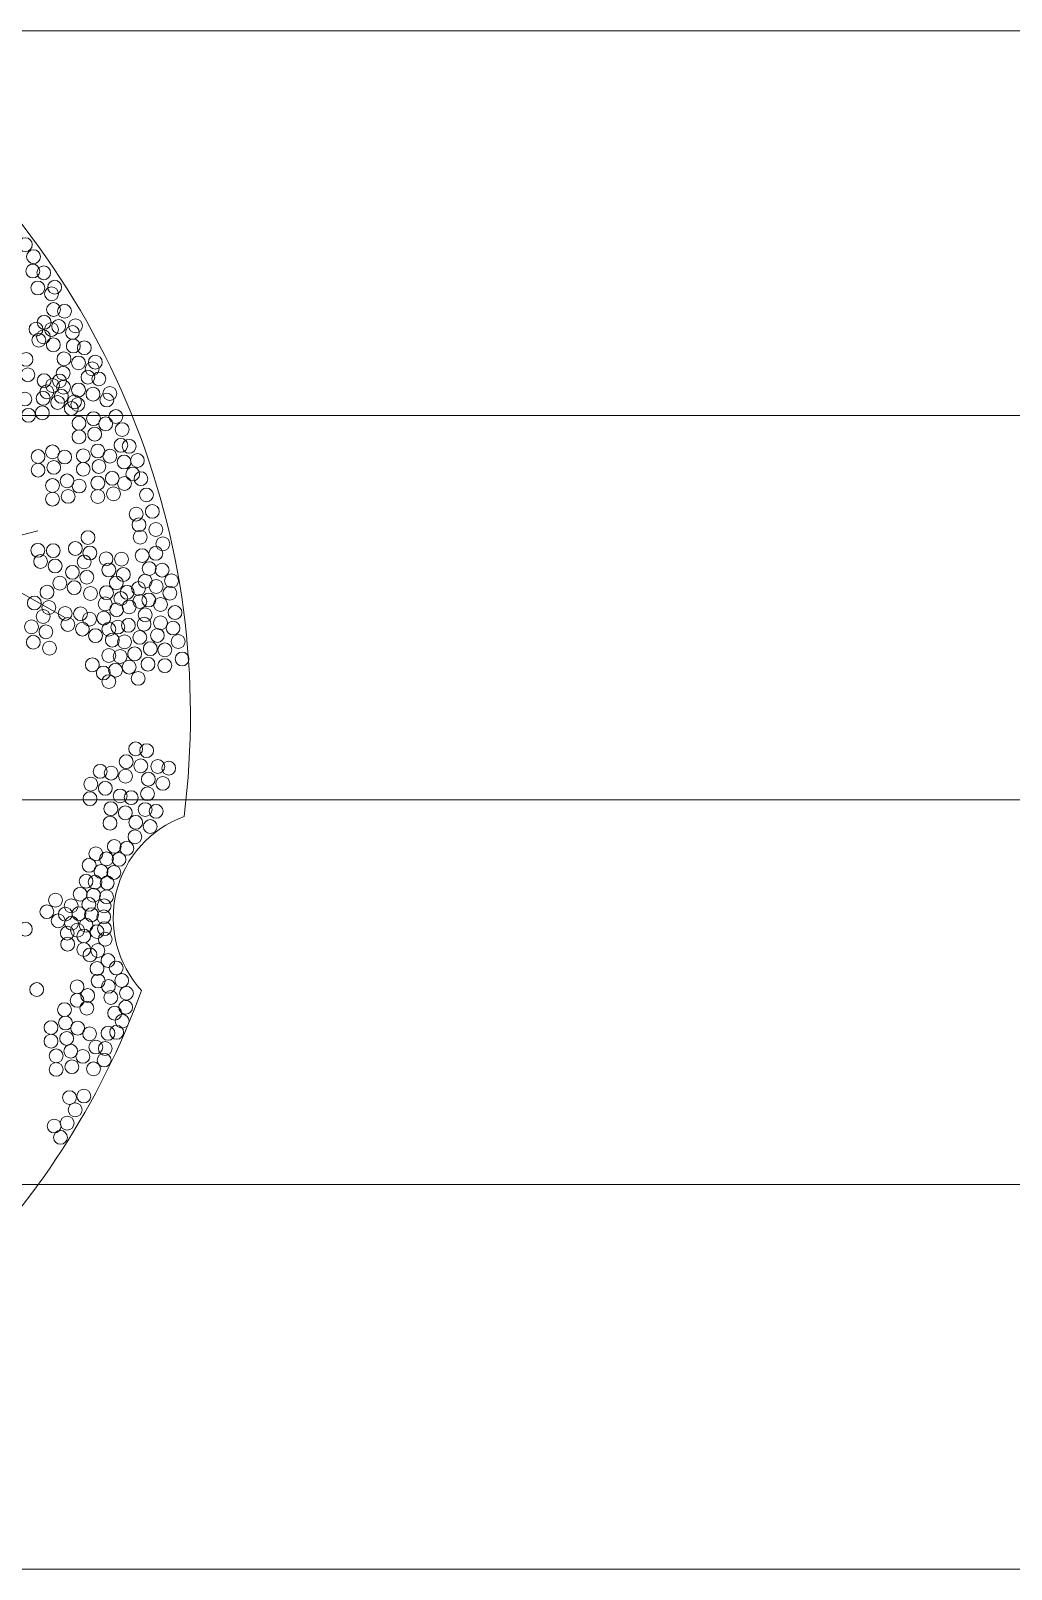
# Model space of a CAD drawing. Header units: metres. Extents: x 0 to 8495, y 0 to 3455.
# Drawn here: x 8292.777 to 8293.924, y 223.251 to 225.051 of the extents above; entities that cross this region are included whole.
import ezdxf

# ---------------------------------------------------------------- set-up
doc = ezdxf.new("R2010")
doc.units = ezdxf.units.M
doc.header["$MEASUREMENT"] = 0
doc.layers.get('0').update_dxf_attribs({"lineweight": 18})
doc.layers.add('zelen', color=69, linetype='Continuous', lineweight=18)

# ---------------------------------------------------------------- blocks, each defined once
blk = doc.blocks.new('z_550')
at = {"lineweight": 13}
for p, q in [((163.79, 39.44), (228.82, 56.16)), ((196.31, 47.8), (239.04, 23.66))]:
    blk.add_line(p, q, dxfattribs=at)
at = {"color": 82, "lineweight": 5}
for centre in [(224.12, 162.79), (227.19, 158.31), (230.46, 100.12), (244.13, 96.21), (249.54, 97.95), (254.06, 96.03), (257.87, 98.72), (244.13, 91.17), (249.97, 92.18), (260.2, 93.86), (228.86, 83.81), (234.27, 85.55), (238.79, 83.63), (245.72, 84.13), (251.13, 85.87), (255.65, 83.94), (259.76, 88.01), (262.83, 87.64), (228.86, 78.77), (234.7, 79.78), (245.72, 79.09), (251.56, 80.1), (260.93, 81.78), (265.9, 82.33), (234.27, 73), (239.67, 74.74), (244.2, 72.82), (251.13, 73.95), (256.53, 75.69), (261.06, 73.77), (264.15, 77.3), (267.21, 75.56), (234.27, 67.96), (240.11, 68.97), (251.13, 68.92), (256.97, 69.92), (269.26, 69.51), (265.46, 62.37), (271.45, 63.38), (266.48, 58.35), (272.76, 56.61), (266.92, 53.77), (275.39, 51.3), (267.65, 46.9), (272.76, 47.73), (260.65, 39.85), (270.28, 42.05), (275.1, 41.5), (262.05, 33.21), (266.34, 34.64), (268.82, 37.38), (272.91, 35.37), (278.02, 32.9), (278.61, 37.48), (262.83, 27.77), (266.78, 29.79), (270.13, 30.34), (274.52, 28.69), (262.54, 20.91), (268.38, 21.36), (268.82, 24.84), (274.52, 21.82), (279.92, 25.67), (261.08, 14.77), (266.78, 16.42), (273.35, 17.15), (279.19, 19.9), (281.09, 14.87), (255.24, 9.65), (259.47, 9.28), (264.88, 10.29), (270.72, 12.21), (276.12, 11.75), (249.1, 6.17), (257.72, 4.16), (262.83, 5.35), (269.84, 6.44), (276.12, 5.89), (282.55, 8.37), (253.19, 3.15), (255.24, -0.06), (266.19, 1.13), (250.42, -64.22), (257.28, -61.48), (261.96, -62.21), (247.93, -68.53), (252.32, -70.82), (254.36, -66.15), (257.14, -71.18), (259.03, -66.33), (246.76, -74.48), (250.12, -74.84), (254.65, -75.12), (235.37, -81.53), (244.57, -79.33), (249.54, -79.69), (254.36, -80.24), (232.16, -85.83), (239.02, -86.74), (241.21, -83.63), (244.14, -86.56), (247.79, -83.08), (248.81, -86.93), (253.34, -87.75), (253.48, -83.63), (224.12, -92.33), (236.39, -89.22), (239.75, -93.79), (241.36, -90.13), (243.55, -92.69), (246.76, -90.86), (250.85, -93.24), (253.63, -92.14), (239.9, -97.91), (245.89, -94.89), (245.89, -99.93), (253.92, -96.08), (248.23, -101.94), (251.15, -100.29), (254.94, -104.04), (250.85, -106.97), (258.01, -106.79), (260.06, -111.46), (228.36, -114.85), (243.41, -113.84), (247.35, -117.04), (251.29, -111.64), (255.09, -113.66), (261.81, -116.22), (238.73, -122.35), (243.41, -118.87), (247.06, -121.8), (255.97, -117.78), (261.52, -121.44), (239.11, -127.29), (257.43, -123.63), (260.2, -126.65), (233.7, -129.02), (233.7, -134.06), (239.54, -133.05), (243.63, -129.21), (248.08, -131.32), (254.94, -131.14), (258.16, -130.77), (235.63, -139.57), (241.04, -137.83), (245.57, -139.75), (250.42, -136.27), (253.92, -136.82), (235.63, -144.6), (241.48, -143.6), (249.54, -144.41), (253.48, -141.12), (240.6, -155.11), (245.91, -154.53), (242.7, -159.65), (234.85, -165.72), (239.71, -164.66), (237.2, -169.93)]:
    blk.add_circle(centre, 2.58, dxfattribs=at)
at = {"color": 96, "lineweight": 5}
for centre in [(226.89, 152.96), (230.98, 152.32), (228.78, 146.65), (235.07, 146.92), (233.9, 144.45), (234.65, 138.6), (238.74, 137.96), (231.14, 133.84), (236.55, 132.29), (241.66, 130.09), (242.83, 132.56), (230.85, 128.44), (242.02, 125.02), (246.11, 124.38), (238.52, 120.26), (243.92, 118.71), (250.2, 118.98), (238.23, 114.86), (247.46, 113.38), (249.04, 116.51), (251.55, 112.74), (234.26, 110.28), (238.35, 109.64), (243.96, 108.62), (249.36, 107.06), (255.64, 107.34), (230.76, 105.52), (236.16, 103.96), (241.27, 101.76), (242.44, 104.24), (243.66, 103.22), (254.47, 104.87), (265.25, -25.15), (261.74, -29.91), (269.34, -25.79), (252.03, -33.52), (256.12, -34.16), (261.45, -35.31), (267.15, -31.46), (269.98, -36.45), (273.49, -31.69), (277.58, -32.33), (248.53, -38.28), (253.93, -39.83), (259.49, -42.67), (269.69, -41.85), (275.39, -38), (248.23, -43.68), (255.98, -47.43), (263.58, -43.31), (268.78, -47.77), (272.87, -48.41), (255.69, -52.83), (261.39, -48.99), (265.27, -52.53), (270.68, -54.09), (264.98, -57.93)]:
    blk.add_circle(centre, 2.58, dxfattribs=at)
at = {"color": 7, "lineweight": 5}
for centre in [(228.11, 131.31), (233.87, 131.2), (229.16, 127.16), (234.55, 125.47), (224.38, 120.03), (225.05, 114.3), (231.11, 112.11), (232.16, 107.96), (236.88, 112), (223.97, 105.24), (237.55, 106.27), (225.31, 99.18), (242.76, 49.57), (247.47, 53.61), (228.77, 48.87), (229.82, 44.71), (234.54, 48.75), (246.05, 44.54), (248.15, 47.88), (254.21, 45.69), (259.97, 45.58), (235.21, 43.03), (241.67, 40.67), (247.06, 38.82), (255.26, 41.54), (232.21, 33.27), (236.96, 36.63), (242.35, 34.95), (227.49, 29.23), (232.89, 27.54), (230.79, 24.2), (238.95, 25.35), (239.99, 21.2), (244.71, 25.24), (226.41, 20.33), (231.8, 18.48), (245.39, 19.51), (227.09, 14.61), (233.15, 12.42)]:
    blk.add_circle(centre, 2.58, dxfattribs=at)
at = {"color": 108, "lineweight": 5}
for centre in [(248.41, 32.76), (254.39, 33.08), (258.03, 36.71), (253.87, 28.93), (258.15, 26.72), (259.71, 30.88), (248.03, 23.22), (253.35, 23.61), (255.24, 19.44), (258.6, 20.27)]:
    blk.add_circle(centre, 2.58, dxfattribs=at)
at = {"color": 246, "lineweight": 5}
for centre in [(250.27, 17.06), (256.55, 15.41)]:
    blk.add_circle(centre, 2.58, dxfattribs=at)
at = {"lineweight": 15}
for centre, radius, start, end in [((-12.2, -12.63), 297.87, 352.72126, 51.69826), ((296.96, -88.04), 40.08, 109.96331, 222.62075), ((-12.2, -12.63), 297.87, 288.8248, 339.8628)]:
    blk.add_arc(centre, radius, start, end, dxfattribs=at)

msp = doc.modelspace()

# ---------------------------------------------------------------- linework, layer by layer
at = {"color": 251, "lineweight": 0}
for p, q in [((8263.9055, 225.0513), (8325.3624, 225.0513)), ((8299.8626, 225.0513), (8292.7494, 225.0513)), ((8296.8626, 224.6013), (8292.7494, 224.6013)), ((8296.8626, 224.1513), (8292.7494, 224.1513)), ((8296.8626, 223.7013), (8292.7494, 223.7013)), ((8296.8626, 223.2513), (8292.7494, 223.2513))]:
    msp.add_line(p, q, dxfattribs=at)

# ---------------------------------------------------------------- block references
at = {"layer": 'zelen', "xscale": 0.003139158600807469, "yscale": 0.003139158600807469, "zscale": 0.003139158600807469}
msp.add_blockref('z_550', (8292.0672, 224.29), dxfattribs=at)

doc.saveas('drawing.dxf')
